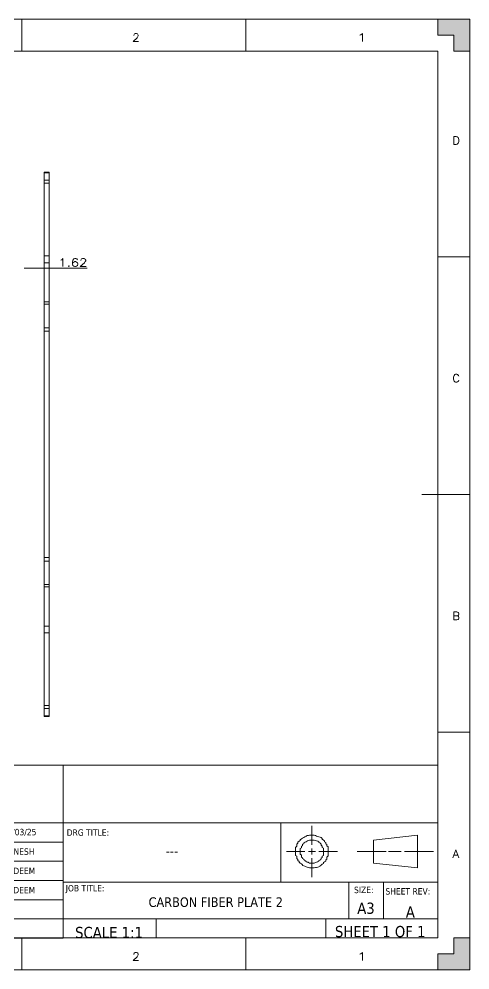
# Model space of a CAD drawing. Header units: millimetres. Extents: x 0 to 420, y 0 to 297.
# Drawn here: x 279.2 to 420, y 0 to 297 of the extents above; entities that cross this region are included whole.
import ezdxf

# ---------------------------------------------------------------- set-up
doc = ezdxf.new("R2010")
doc.units = ezdxf.units.MM
doc.layers.add('1', color=7, linetype='CONTINUOUS')
doc.styles.add('blockfont', font='simplex.shx')
doc.styles.add('Tahoma', font='Tahoma')
doc.dimstyles.get("Standard").update_dxf_attribs({"dimtxt": 0.18, "dimasz": 0.18, "dimexe": 0.18, "dimexo": 0.0625, "dimgap": 0.09, "dimtad": 0, "dimtih": 1, "dimtoh": 1, "dimdec": 4, "dimzin": 0, "dimdsep": 46, "dimtxsty": 'Standard', "dimcen": 0.09, "dimadec": 0, "dimazin": 0, "dimtfac": 1, "dimtdec": 4, "dimtofl": 0, "dimtmove": 0, "dimatfit": 3, "dimfxl": 1, "dimtolj": 1, "dimtzin": 0, "dimarcsym": 0})

# ---------------------------------------------------------------- blocks, each defined once
blk = doc.blocks.new('3RDANG1')
at = {"layer": '1', "color": 18, "linetype": 'CONTINUOUS', "lineweight": 13}
for p, q in [((0.173228, 0.629921), (0.173228, 1)), ((0.125984, 0.787402), (0.11811, 0.771654)), ((0.133858, 0.795276), (0.125984, 0.787402)), ((0.141732, 0.811024), (0.133858, 0.80315)), ((0.133858, 0.80315), (0.133858, 0.795276)), ((0.149606, 0.811024), (0.141732, 0.811024)), ((0.15748, 0.818898), (0.149606, 0.811024)), ((0.165354, 0.818898), (0.15748, 0.818898)), ((0.173228, 0.818898), (0.165354, 0.818898)), ((0.181102, 0.818898), (0.173228, 0.818898)), ((0.188976, 0.818898), (0.181102, 0.818898)), ((0.19685, 0.811024), (0.188976, 0.818898)), ((0.204724, 0.80315), (0.19685, 0.811024)), ((0.212598, 0.795276), (0.204724, 0.80315)), ((0.220472, 0.787402), (0.212598, 0.795276)), ((0.228346, 0.779528), (0.220472, 0.787402)), ((0.23622, 0.771654), (0.228346, 0.779528)), ((0.889764, 0.818898), (0.590551, 0.724409)), ((0.889764, 0.181102), (0.889764, 0.818898)), ((0.094488, 0.716535), (0.086614, 0.700787)), ((0.102362, 0.748031), (0.094488, 0.732283)), ((0.094488, 0.732283), (0.094488, 0.716535)), ((0.110236, 0.76378), (0.102362, 0.748031)), ((0.11811, 0.771654), (0.110236, 0.76378)), ((0.149606, 0.716535), (0.141732, 0.708661)), ((0.15748, 0.724409), (0.149606, 0.716535)), ((0.149606, 0.716535), (0.149606, 0.716535)), ((0.165354, 0.724409), (0.15748, 0.724409)), ((0.173228, 0.724409), (0.165354, 0.724409)), ((0.181102, 0.724409), (0.173228, 0.724409)), ((0.173228, 0.724409), (0.173228, 0.724409)), ((0.188976, 0.724409), (0.181102, 0.724409)), ((0.19685, 0.716535), (0.188976, 0.724409)), ((0.188976, 0.724409), (0.188976, 0.724409)), ((0.204724, 0.708661), (0.19685, 0.716535)), ((0.244094, 0.755906), (0.23622, 0.771654)), ((0.244094, 0.740157), (0.244094, 0.755906)), ((0.251969, 0.724409), (0.244094, 0.740157)), ((0.259843, 0.708661), (0.251969, 0.724409)), ((0.590551, 0.724409), (0.590551, 0.275591)), ((0.07874, 0.661417), (0.070866, 0.645669)), ((0.070866, 0.645669), (0.070866, 0.622047)), ((0.086614, 0.700787), (0.07874, 0.685039)), ((0.07874, 0.685039), (0.07874, 0.661417)), ((0.11811, 0.653543), (0.110236, 0.645669)), ((0.110236, 0.645669), (0.110236, 0.629921)), ((0.125984, 0.677165), (0.11811, 0.669291)), ((0.11811, 0.669291), (0.11811, 0.653543)), ((0.133858, 0.692913), (0.125984, 0.685039)), ((0.125984, 0.685039), (0.125984, 0.677165)), ((0.141732, 0.700787), (0.133858, 0.692913)), ((0.141732, 0.708661), (0.141732, 0.700787)), ((0.212598, 0.700787), (0.204724, 0.708661)), ((0.204724, 0.708661), (0.204724, 0.708661)), ((0.220472, 0.692913), (0.212598, 0.700787)), ((0.220472, 0.677165), (0.220472, 0.692913)), ((0.228346, 0.669291), (0.220472, 0.677165)), ((0.228346, 0.661417), (0.228346, 0.669291)), ((0.23622, 0.645669), (0.228346, 0.661417)), ((0.23622, 0.637795), (0.23622, 0.645669)), ((0.259843, 0.692913), (0.259843, 0.708661)), ((0.267717, 0.677165), (0.259843, 0.692913)), ((0.267717, 0.653543), (0.267717, 0.677165)), ((0.275591, 0.637795), (0.267717, 0.653543)), ((0.070866, 0.606299), (0.062992, 0.582677)), ((0.062992, 0.582677), (0.062992, 0.559055)), ((0.070866, 0.622047), (0.070866, 0.606299)), ((0.110236, 0.614173), (0.102362, 0.606299)), ((0.102362, 0.606299), (0.102362, 0.590551)), ((0.102362, 0.590551), (0.102362, 0.574803)), ((0.110236, 0.629921), (0.110236, 0.614173)), ((0.23622, 0.622047), (0.23622, 0.637795)), ((0.244094, 0.606299), (0.23622, 0.622047)), ((0.244094, 0.598425), (0.244094, 0.606299)), ((0.244094, 0.582677), (0.244094, 0.598425)), ((0.251969, 0.566929), (0.244094, 0.582677)), ((0.275591, 0.614173), (0.275591, 0.637795)), ((0.283465, 0.590551), (0.275591, 0.614173)), ((0.283465, 0.574803), (0.283465, 0.590551)), ((0.062992, 0.559055), (0.062992, 0.535433)), ((0.062992, 0.535433), (0.062992, 0.519685)), ((0.062992, 0.519685), (0.062992, 0.496063)), ((0.102362, 0.574803), (0.094488, 0.559055)), ((0.094488, 0.559055), (0.094488, 0.543307)), ((0.094488, 0.543307), (0.094488, 0.527559)), ((0.094488, 0.527559), (0.094488, 0.511811)), ((0.173228, 0.440945), (0.173228, 0.559055)), ((0.251969, 0.551181), (0.251969, 0.566929)), ((0.251969, 0.535433), (0.251969, 0.551181)), ((0.251969, 0.519685), (0.251969, 0.535433)), ((0.251969, 0.503937), (0.251969, 0.519685)), ((0.283465, 0.551181), (0.283465, 0.574803)), ((0.283465, 0.527559), (0.283465, 0.551181)), ((0.283465, 0.503937), (0.283465, 0.527559)), ((0.125984, 0.503937), (0, 0.503937)), ((0.062992, 0.496063), (0.062992, 0.472441)), ((0.062992, 0.472441), (0.062992, 0.448819)), ((0.094488, 0.511811), (0.094488, 0.496063)), ((0.094488, 0.496063), (0.094488, 0.480315)), ((0.094488, 0.480315), (0.094488, 0.464567)), ((0.094488, 0.464567), (0.094488, 0.448819)), ((0.19685, 0.503937), (0.149606, 0.503937)), ((0.346457, 0.503937), (0.220472, 0.503937)), ((0.251969, 0.488189), (0.251969, 0.503937)), ((0.251969, 0.472441), (0.251969, 0.488189)), ((0.251969, 0.456693), (0.251969, 0.472441)), ((0.251969, 0.440945), (0.251969, 0.456693)), ((0.283465, 0.480315), (0.283465, 0.503937)), ((0.283465, 0.464567), (0.283465, 0.480315)), ((0.283465, 0.440945), (0.283465, 0.464567)), ((0.480315, 0.503937), (0.677165, 0.503937)), ((0.692913, 0.503937), (0.779528, 0.503937)), ((1, 0.503937), (0.80315, 0.503937)), ((0.062992, 0.448819), (0.062992, 0.425197)), ((0.062992, 0.425197), (0.070866, 0.409449)), ((0.070866, 0.409449), (0.070866, 0.385827)), ((0.094488, 0.448819), (0.102362, 0.433071)), ((0.102362, 0.433071), (0.102362, 0.417323)), ((0.102362, 0.417323), (0.102362, 0.401575)), ((0.102362, 0.401575), (0.102362, 0.393701)), ((0.102362, 0.393701), (0.110236, 0.377953)), ((0.244094, 0.409449), (0.251969, 0.425197)), ((0.244094, 0.393701), (0.244094, 0.409449)), ((0.244094, 0.385827), (0.244094, 0.393701)), ((0.251969, 0.425197), (0.251969, 0.440945)), ((0.275591, 0.393701), (0.283465, 0.417323)), ((0.275591, 0.377953), (0.275591, 0.393701)), ((0.283465, 0.417323), (0.283465, 0.440945)), ((0.070866, 0.385827), (0.070866, 0.362205)), ((0.070866, 0.362205), (0.07874, 0.346457)), ((0.07874, 0.346457), (0.07874, 0.322835)), ((0.07874, 0.322835), (0.086614, 0.307087)), ((0.110236, 0.377953), (0.110236, 0.362205)), ((0.110236, 0.362205), (0.11811, 0.354331)), ((0.11811, 0.354331), (0.11811, 0.338583)), ((0.11811, 0.338583), (0.125984, 0.330709)), ((0.125984, 0.330709), (0.125984, 0.322835)), ((0.125984, 0.322835), (0.133858, 0.307087)), ((0.173228, 0), (0.173228, 0.370079)), ((0.220472, 0.322835), (0.228346, 0.330709)), ((0.220472, 0.314961), (0.220472, 0.322835)), ((0.228346, 0.346457), (0.23622, 0.354331)), ((0.228346, 0.330709), (0.228346, 0.346457)), ((0.23622, 0.370079), (0.244094, 0.385827)), ((0.23622, 0.354331), (0.23622, 0.370079)), ((0.267717, 0.338583), (0.275591, 0.354331)), ((0.267717, 0.314961), (0.267717, 0.338583)), ((0.275591, 0.354331), (0.275591, 0.377953)), ((0.086614, 0.307087), (0.086614, 0.291339)), ((0.086614, 0.291339), (0.094488, 0.275591)), ((0.094488, 0.275591), (0.102362, 0.259843)), ((0.102362, 0.259843), (0.110236, 0.244094)), ((0.133858, 0.307087), (0.133858, 0.299213)), ((0.133858, 0.299213), (0.141732, 0.291339)), ((0.141732, 0.291339), (0.149606, 0.291339)), ((0.149606, 0.291339), (0.149606, 0.283465)), ((0.149606, 0.283465), (0.15748, 0.275591)), ((0.15748, 0.275591), (0.165354, 0.275591)), ((0.165354, 0.275591), (0.165354, 0.275591)), ((0.165354, 0.275591), (0.173228, 0.275591)), ((0.173228, 0.275591), (0.181102, 0.275591)), ((0.181102, 0.275591), (0.181102, 0.275591)), ((0.181102, 0.275591), (0.188976, 0.275591)), ((0.188976, 0.275591), (0.19685, 0.283465)), ((0.19685, 0.283465), (0.204724, 0.291339)), ((0.19685, 0.283465), (0.19685, 0.283465)), ((0.204724, 0.291339), (0.212598, 0.299213)), ((0.212598, 0.307087), (0.220472, 0.314961)), ((0.212598, 0.299213), (0.212598, 0.307087)), ((0.244094, 0.251969), (0.251969, 0.267717)), ((0.251969, 0.283465), (0.259843, 0.299213)), ((0.251969, 0.267717), (0.251969, 0.283465)), ((0.259843, 0.299213), (0.267717, 0.314961)), ((0.590551, 0.275591), (0.889764, 0.181102)), ((0.110236, 0.244094), (0.110236, 0.228346)), ((0.110236, 0.228346), (0.11811, 0.220472)), ((0.11811, 0.220472), (0.125984, 0.212598)), ((0.125984, 0.212598), (0.133858, 0.204724)), ((0.133858, 0.204724), (0.141732, 0.19685)), ((0.141732, 0.19685), (0.149606, 0.188976)), ((0.204724, 0.188976), (0.212598, 0.19685)), ((0.212598, 0.19685), (0.220472, 0.204724)), ((0.220472, 0.204724), (0.228346, 0.212598)), ((0.228346, 0.228346), (0.23622, 0.23622)), ((0.228346, 0.212598), (0.228346, 0.228346)), ((0.23622, 0.23622), (0.244094, 0.251969)), ((0.149606, 0.188976), (0.15748, 0.181102)), ((0.15748, 0.181102), (0.165354, 0.181102)), ((0.165354, 0.181102), (0.173228, 0.181102)), ((0.173228, 0.181102), (0.181102, 0.181102)), ((0.181102, 0.181102), (0.188976, 0.181102)), ((0.188976, 0.181102), (0.19685, 0.188976)), ((0.19685, 0.188976), (0.204724, 0.188976))]:
    blk.add_line(p, q, dxfattribs=at)
blk = doc.blocks.new('DimnDraft3D10')
at = {"layer": '1', "color": 18, "linetype": 'CONTINUOUS', "lineweight": 13}
for p, q in [((286.972321, 223.015227), (286.972321, 218.734942)), ((288.592321, 223.015227), (288.592321, 218.734942)), ((300.477876, 219.234942), (280.722321, 219.234942))]:
    blk.add_line(p, q, dxfattribs=at)
for points in [[(286.972321, 219.234942), (284.972323, 218.699044), (284.972319, 219.770841), (286.972321, 219.234942)], [(288.592321, 219.234942), (290.592319, 219.770841), (290.592323, 218.699044), (288.592321, 219.234942)]]:
    blk.add_solid(points, dxfattribs=at)
at = {"layer": '1', "color": 18, "linetype": 'CONTINUOUS', "lineweight": 13, "insert": (291.457043, 219.677651), "char_height": 2.5, "attachment_point": 7, "line_spacing_factor": 0.753012, "style": 'blockfont'}
blk.add_mtext('\\W1.2048;1.62', dxfattribs=at)
blk = doc.blocks.new('TabularNote1')
at = {"layer": '1', "color": 18, "linetype": 'CONTINUOUS', "lineweight": 18}
for p, q in [((242.986041, 63.948343), (272.986041, 63.948343)), ((242.986041, 63.948343), (242.986041, 45.948343)), ((272.986041, 63.948343), (292.986041, 63.948343)), ((292.986041, 63.948343), (292.986041, 45.948343)), ((242.986041, 45.948343), (272.986041, 45.948343)), ((242.986041, 45.948343), (242.986041, 39.948343)), ((272.986041, 45.948343), (292.986041, 45.948343)), ((272.986041, 45.948343), (272.986041, 39.948343)), ((292.986041, 45.948343), (292.986041, 39.948343)), ((242.986041, 39.948343), (272.986041, 39.948343)), ((242.986041, 39.948343), (242.986041, 33.948343)), ((272.986041, 39.948343), (292.986041, 39.948343)), ((272.986041, 39.948343), (272.986041, 33.948343)), ((292.986041, 39.948343), (292.986041, 33.948343)), ((242.986041, 33.948343), (272.986041, 33.948343)), ((242.986041, 33.948343), (242.986041, 27.948343)), ((272.986041, 33.948343), (292.986041, 33.948343)), ((272.986041, 33.948343), (272.986041, 27.948343)), ((292.986041, 33.948343), (292.986041, 27.948343)), ((242.986041, 27.948343), (272.986041, 27.948343)), ((242.986041, 27.948343), (242.986041, 21.948343)), ((272.986041, 27.948343), (292.986041, 27.948343)), ((272.986041, 27.948343), (272.986041, 21.948343)), ((292.986041, 27.948343), (292.986041, 21.948343)), ((242.986041, 21.948343), (272.986041, 21.948343)), ((242.986041, 21.948343), (242.986041, 15.948343)), ((272.986041, 21.948343), (292.986041, 21.948343)), ((272.986041, 21.948343), (272.986041, 15.948343)), ((292.986041, 21.948343), (292.986041, 15.948343)), ((242.986041, 15.948343), (272.986041, 15.948343)), ((242.986041, 15.948343), (242.986041, 9.948343)), ((272.986041, 15.948343), (292.986041, 15.948343)), ((272.986041, 15.948343), (272.986041, 9.948343)), ((292.986041, 15.948343), (292.986041, 9.948343)), ((242.986041, 9.948343), (272.986041, 9.948343)), ((272.986041, 9.948343), (292.986041, 9.948343))]:
    blk.add_line(p, q, dxfattribs=at)
at = {"layer": '1', "color": 18, "linetype": 'CONTINUOUS', "lineweight": 13, "char_height": 2, "attachment_point": 4, "line_spacing_factor": 0.999701, "style": 'Tahoma'}
for s, insert in [('\\W1.0000;DATE', (244.011041, 42.948343)), ('\\W1.0000;18/03/25', (274.011041, 42.948343)), ('\\W1.0000;DRAWN BY', (244.011041, 36.948343)), ('\\W1.0000;GANESH', (274.011041, 36.948343)), ('\\W1.0000;CHECKED BY', (244.011041, 30.948343)), ('\\W1.0000;NADEEM', (274.011041, 30.948343)), ('\\W1.0000;APPROVED BY', (244.011041, 24.948343)), ('\\W1.0000;NADEEM', (274.011041, 24.948343)), ('\\W1.0000;MATERIAL', (244.011041, 18.948343)), ('\\W1.0000;QTY', (244.011041, 12.948343))]:
    blk.add_mtext(s, dxfattribs=dict(at, insert=insert))

msp = doc.modelspace()

# ---------------------------------------------------------------- hatches: boundary and pattern name
at = {"layer": '1', "linetype": 'CONTINUOUS', "lineweight": 13}
for points in [[(420, 297), (420, 287), (415, 287), (415, 292), (410, 292), (410, 297)], [(420, 0), (410, 0), (410, 5), (415, 5), (415, 10), (420, 10)]]:
    msp.add_hatch(color=155, dxfattribs=at).paths.add_polyline_path(points, flags=0)

# ---------------------------------------------------------------- linework, layer by layer
at = {"layer": '1', "color": 163, "linetype": 'CONTINUOUS', "lineweight": 18}
for p, q in [((0, 297), (420, 297)), ((280, 287), (280, 297)), ((350, 287), (350, 297)), ((410, 297), (420, 297)), ((410, 297), (420, 297)), ((410, 292), (410, 297)), ((420, 287), (420, 297)), ((420, 297), (420, 287)), ((420, 297), (420, 0)), ((415, 292), (410, 292)), ((415, 287), (415, 292)), ((10, 287), (410, 287)), ((410, 287), (410, 10)), ((420, 287), (415, 287)), ((410, 222.75), (420, 222.75)), ((420, 148.5), (405, 148.5)), ((410, 148.5), (420, 148.5)), ((410, 74.25), (420, 74.25)), ((293.004, 63.935723), (410.004, 63.935723)), ((293.004, 45.935523), (410.004, 45.935523)), ((360.918524, 46.103217), (360.918524, 27.599217)), ((293.004, 27.435723), (410.004, 27.435723)), ((382.179199, 27.580695), (382.179199, 16.081395)), ((393.004, 27.435723), (393.004, 15.936323)), ((293, 15.936323), (410.004, 15.936323)), ((322, 16.019), (322, 10)), ((375, 15.960011), (375, 9.941011)), ((410, 10), (10, 10)), ((280, 10), (280, 0)), ((350, 10), (350, 0)), ((415, 10), (420, 10)), ((415, 5), (415, 10)), ((420, 10), (420, 0)), ((420, 10), (420, 0)), ((410, 5), (415, 5)), ((410, 0), (410, 5)), ((420, 0), (0, 0)), ((410, 0), (420, 0)), ((420, 0), (410, 0))]:
    msp.add_line(p, q, dxfattribs=at)
at = {"layer": '1', "color": 155, "linetype": 'CONTINUOUS', "lineweight": 18}
for p, q in [((286.972321, 248.915464), (286.972321, 249.15777)), ((286.972321, 249.15777), (288.592321, 249.15777)), ((286.972321, 248.915464), (286.972321, 246.636415)), ((286.972321, 246.636548), (288.592321, 246.636548)), ((286.972321, 245.757868), (286.972321, 246.636548)), ((288.592321, 249.15777), (288.592321, 248.915464)), ((288.592321, 248.915464), (288.592321, 246.636415)), ((288.592321, 246.636548), (288.592321, 245.757868)), ((286.972321, 223.015227), (286.972321, 245.757868)), ((288.592321, 245.757868), (288.592321, 223.015227)), ((286.972321, 220.893907), (286.972321, 223.015227)), ((288.592321, 223.015227), (288.592321, 220.893907)), ((286.972321, 220.893907), (286.972321, 208.651994)), ((288.592321, 220.893907), (288.592321, 208.651994)), ((286.972321, 207.946), (286.972321, 208.651994)), ((286.972321, 200.599424), (286.972321, 207.946)), ((288.592321, 208.651994), (288.592321, 207.946)), ((288.592321, 200.599424), (288.592321, 207.946)), ((286.972321, 199.540432), (286.972321, 200.599424)), ((286.972321, 128.775107), (286.972321, 199.540432)), ((288.592321, 199.540432), (288.592321, 200.599424)), ((288.592321, 128.775107), (288.592321, 199.540432)), ((286.972321, 127.716115), (286.972321, 128.775107)), ((286.972321, 120.369539), (286.972321, 127.716115)), ((288.592321, 127.716115), (288.592321, 128.775107)), ((288.592321, 120.369539), (288.592321, 127.716115)), ((286.972321, 119.663545), (286.972321, 120.369539)), ((286.972321, 119.663545), (286.972321, 107.421632)), ((288.592321, 120.369539), (288.592321, 119.663545)), ((288.592321, 119.663545), (288.592321, 107.421632)), ((286.972321, 105.300312), (286.972321, 107.421632)), ((288.592321, 107.421632), (288.592321, 105.300312)), ((286.972321, 82.557671), (286.972321, 105.300312)), ((288.592321, 105.300312), (288.592321, 82.557671)), ((286.972321, 81.678992), (286.972321, 82.557671)), ((286.972321, 81.679124), (286.972321, 79.400076)), ((288.592321, 81.678992), (286.972321, 81.678992)), ((288.592321, 82.557671), (288.592321, 81.678992)), ((288.592321, 81.679124), (288.592321, 79.400076)), ((286.972321, 79.15777), (286.972321, 79.400076)), ((288.592321, 79.15777), (286.972321, 79.15777)), ((288.592321, 79.400076), (288.592321, 79.15777))]:
    msp.add_line(p, q, dxfattribs=at)
at = {"layer": '1', "color": 155, "linetype": 'CONTINUOUS', "lineweight": 13}
for p, q in [((288.592321, 248.915464), (286.972321, 248.915464)), ((288.592321, 245.757868), (286.972321, 245.757868)), ((286.972321, 223.015227), (288.592321, 223.015227)), ((288.592321, 220.893907), (286.972321, 220.893907)), ((286.972321, 208.651994), (288.592321, 208.651994)), ((288.592321, 207.946), (286.972321, 207.946)), ((286.972321, 200.599424), (288.592321, 200.599424)), ((286.972321, 199.540432), (288.592321, 199.540432)), ((286.972321, 128.775107), (288.592321, 128.775107)), ((286.972321, 127.716115), (288.592321, 127.716115)), ((286.972321, 120.369539), (288.592321, 120.369539)), ((288.592321, 119.663545), (286.972321, 119.663545)), ((286.972321, 107.421632), (288.592321, 107.421632)), ((288.592321, 105.300312), (286.972321, 105.300312)), ((286.972321, 82.557671), (288.592321, 82.557671)), ((286.972321, 79.400076), (288.592321, 79.400076))]:
    msp.add_line(p, q, dxfattribs=at)

# ---------------------------------------------------------------- block references
at = {"layer": '1', "color": 18, "linetype": 'CONTINUOUS', "lineweight": 18}
msp.add_blockref('TabularNote1', (0, 0), dxfattribs=at)
at = {"layer": '1', "color": 18, "linetype": 'CONTINUOUS', "lineweight": 13, "xscale": 46, "yscale": 16}
msp.add_blockref('3RDANG1', (362.657252, 28.980566), dxfattribs=at)

# ---------------------------------------------------------------- texts
at = {"layer": '1', "color": 18, "linetype": 'CONTINUOUS', "lineweight": 13, "attachment_point": 7}
for s, insert, char_height, line_spacing_factor, style in [('\\W1.0809;2', (314.513021, 289.942708), 2.5, 0.753012, 'blockfont'), ('\\W1.6705;1', (384.513021, 289.942708), 2.5, 0.753012, 'blockfont'), ('\\W1.0208;D', (414.513021, 257.817708), 2.5, 0.753012, 'blockfont'), ('\\W1.0208;C', (414.513021, 183.567708), 2.5, 0.753012, 'blockfont'), ('\\W1.0208;B', (414.513021, 109.317708), 2.5, 0.753012, 'blockfont'), ('\\W1.0000;DRG TITLE:', (294.069381, 41.871835), 2, 0.999701, 'Tahoma'), ('\\W1.0000;---', (325.009751, 35.691789), 3, 0.999701, 'Tahoma'), ('\\W1.0809;A', (414.513021, 35.067708), 2.5, 0.753012, 'blockfont'), ('\\W1.0000;                             ', (363.532252, 34.299296), 3.5, 0.999701, 'Tahoma'), ('\\W1.0000;JOB TITLE:', (293.75178, 23.986739), 2, 0.999701, 'Tahoma'), ('\\W1.0000;SIZE:', (383.788524, 23.965389), 2, 0.999701, 'Tahoma'), ('\\W1.0000;SHEET REV:', (393.601604, 23.528192), 2, 0.999701, 'Tahoma'), ('\\W1.0000;CARBON FIBER PLATE 2', (319.615874, 19.630305), 3, 0.999701, 'Tahoma'), ('\\W1.0000;A3', (384.78755, 17.465138), 3.5, 0.999701, 'Tahoma'), ('\\W1.0000;A', (399.960939, 16.362697), 3.5, 0.999701, 'Tahoma'), ('\\W1.0000;SCALE 1:1', (296.680279, 9.885969), 3.5, 0.999701, 'Tahoma'), ('\\W1.0000;SHEET 1 OF 1', (377.823186, 10.184964), 3.5, 0.999701, 'Tahoma'), ('\\W1.0809;2', (314.513021, 2.942708), 2.5, 0.753012, 'blockfont'), ('\\W1.6705;1', (384.513021, 2.942708), 2.5, 0.753012, 'blockfont')]:
    msp.add_mtext(s, dxfattribs=dict(at, insert=insert, char_height=char_height, line_spacing_factor=line_spacing_factor, style=style))

# ---------------------------------------------------------------- dimensions: what is measured, and where the dimension line sits
at = {"layer": '1', "color": 18, "linetype": 'CONTINUOUS', "lineweight": 13}
dim = msp.add_linear_dim(base=(288.592321, 219.234942), p1=(286.972321, 223.015227), p2=(288.592321, 223.015227), text='\\C18;1.62', dimstyle='Standard', override={"dimtxt": 2.5, "dimasz": 2, "dimexe": 0.5, "dimexo": 0, "dimgap": 1.25, "dimtad": 1, "dimtih": 0, "dimdec": 2, "dimzin": 8, "dimtxsty": 'blockfont', "dimsah": 1, "dimclrd": 18, "dimclre": 18, "dimclrt": 18, "dimtm": -0.005, "dimtdec": 2, "dimtofl": 1, "dimtmove": 0}, dxfattribs=at)
dim.commit()
dim.dimension.update_dxf_attribs({"geometry": 'DimnDraft3D10', "text_midpoint": (295.65496, 219.234942), "dimtype": 160})

doc.saveas('drawing.dxf')
